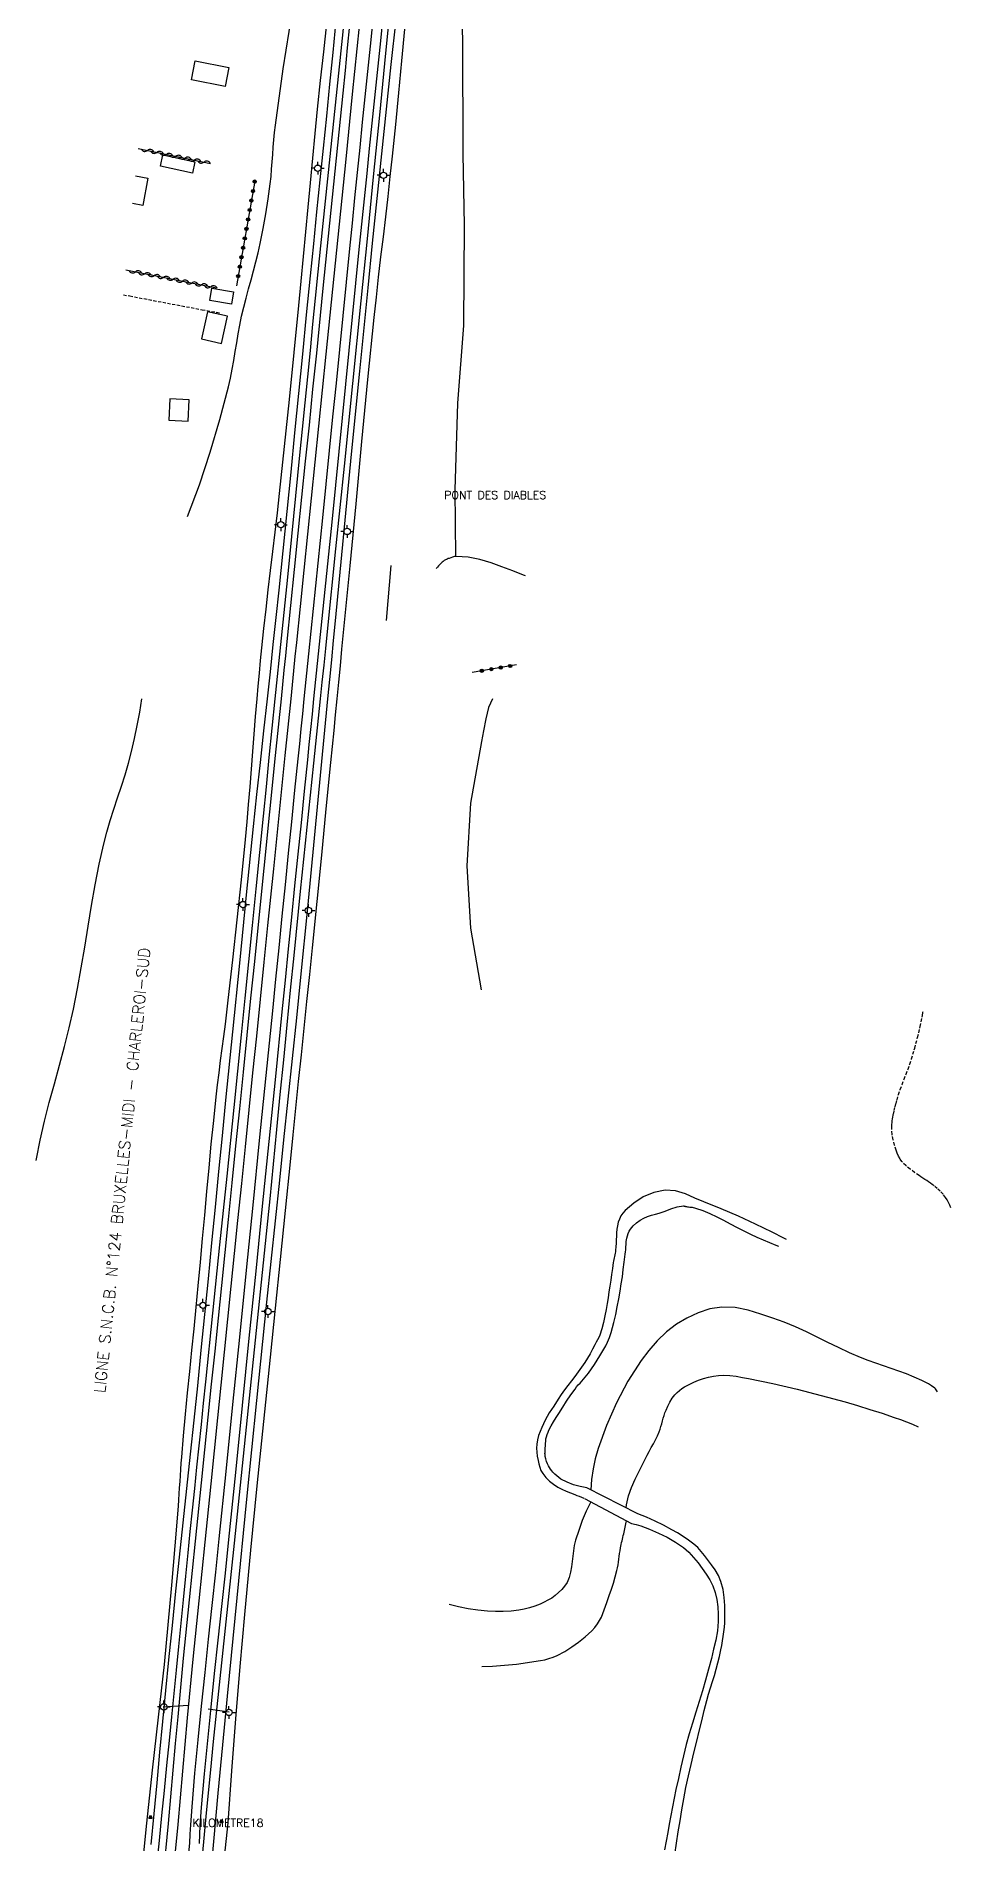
# Model space of a CAD drawing. Header units: millimetres. Extents: x 149999 to 151001, y 153000 to 154001.
# Drawn here: x 150557 to 150699.7, y 153492.1 to 153774.6 of the extents above; entities that cross this region are included whole.
import ezdxf
from ezdxf.enums import TextEntityAlignment as Align

# ---------------------------------------------------------------- set-up
doc = ezdxf.new("R2010")
doc.units = ezdxf.units.MM
doc.linetypes.add('DASHED', pattern=[0.75, 0.5, -0.25])
doc.layers.get('0').update_dxf_attribs({"linetype": 'CONTINUOUS'})
for name, color, linetype in [('W0070', 7, 'DASHED'), ('W0071', 7, 'CONTINUOUS'), ('W0104', 1, 'CONTINUOUS'), ('W0112', 1, 'DASHED'), ('W0120', 7, 'CONTINUOUS'), ('W0211', 2, 'CONTINUOUS'), ('W0214', 2, 'CONTINUOUS'), ('W0310', 3, 'CONTINUOUS'), ('W0322', 7, 'CONTINUOUS'), ('W0323', 7, 'CONTINUOUS'), ('W0330', 7, 'CONTINUOUS'), ('W0510', 5, 'CONTINUOUS'), ('W0610', 7, 'CONTINUOUS'), ('W0611', 7, 'CONTINUOUS'), ('W0700', 7, 'CONTINUOUS'), ('W0850', 7, 'CONTINUOUS'), ('W0984', 7, 'CONTINUOUS'), ('W0989', 7, 'CONTINUOUS')]:
    doc.layers.add(name, color=color, linetype=linetype)
doc.styles.get("Standard").update_dxf_attribs({"font": 'romans.shx', "width": 0.85})

# ---------------------------------------------------------------- blocks, each defined once
blk = doc.blocks.new('T610')
for p, q in [((-0.500001, 0), (-1.000002, 0)), ((0, 0.500001), (0, 1.000002)), ((0.500001, 0), (1.000002, 0)), ((0, -0.500001), (0, -1.000002))]:
    blk.add_line(p, q)
blk.add_ellipse((0, 0), major_axis=(-0.353554, 0.353554), ratio=1, start_param=3.926990817, end_param=10.2101761242)
blk = doc.blocks.new('T850')
for p, q in [((-0.25, -0.15), (0, 0.32)), ((0, 0.32), (0.25, -0.15)), ((-0.25, -0.15), (0.25, -0.15))]:
    blk.add_line(p, q)
for major_axis in [(-0.106, 0.106), (-0.0354, 0.0354), (-0.0236, 0.0236)]:
    blk.add_ellipse((0, 0), major_axis=major_axis, ratio=1, start_param=3.926991, end_param=10.210176)
blk = doc.blocks.new('t323o')
at = {"color": 0, "linetype": 'Continuous'}
for radius in [0.25, 0.15]:
    blk.add_circle((0, 0), radius, dxfattribs=at)
blk = doc.blocks.new('t310o')
at = {"color": 0, "linetype": 'Continuous'}
for centre, start, end in [((-0.5, 0.38), 216.8699, 323.1304), ((0.5, -0.37), 36.8699, 143.1303)]:
    blk.add_arc(centre, 0.625, start, end, dxfattribs=at)
blk = doc.blocks.new('t322o')
at = {"color": 0, "linetype": 'Continuous'}
for radius in [0.25, 0.15]:
    blk.add_circle((0, 0), radius, dxfattribs=at)

msp = doc.modelspace()

# ---------------------------------------------------------------- linework, layer by layer
at = {"layer": 'W0070'}
msp.add_lwpolyline([(150699.72, 153591.5), (150699.57, 153591.93), (150699.38, 153592.34), (150699.16, 153592.74), (150698.91, 153593.12), (150698.51, 153593.62), (150698.06, 153594.09), (150697.59, 153594.52), (150697.11, 153594.94), (150696.83, 153595.16), (150696.54, 153595.37), (150696.25, 153595.56), (150695.95, 153595.76), (150695.65, 153595.95), (150695.35, 153596.14), (150695.06, 153596.34), (150694.77, 153596.54), (150694.07, 153597.04), (150693.37, 153597.54), (150692.69, 153598.09), (150692.09, 153598.72), (150691.8, 153599.13), (150691.57, 153599.57), (150691.37, 153600.03), (150691.2, 153600.49), (150690.94, 153601.3), (150690.72, 153602.13), (150690.57, 153602.98), (150690.51, 153603.84), (150690.52, 153604.42), (150690.57, 153605), (150690.65, 153605.57), (150690.76, 153606.14), (150690.88, 153606.7), (150691.02, 153607.26), (150691.17, 153607.81), (150691.32, 153608.37), (150691.55, 153609.19), (150691.82, 153609.99), (150692.12, 153610.79), (150692.43, 153611.58), (150692.74, 153612.37), (150693.04, 153613.16), (150693.33, 153613.96), (150693.59, 153614.77), (150694.08, 153616.45), (150694.54, 153618.13), (150694.95, 153619.83), (150695.29, 153621.54), (150695.37, 153622.06), (150695.39, 153622.15)], dxfattribs=at)
at = {"layer": 'W0071'}
for points in [[(150674.06, 153586.53), (150673.66, 153586.75), (150671.85, 153587.68), (150669.23, 153588.96), (150666.57, 153590.19), (150663.88, 153591.34), (150661.16, 153592.42), (150659.76, 153593.02), (150658.31, 153593.68), (150656.75, 153594.18), (150655.13, 153594.28), (150653.35, 153593.92), (150651.7, 153593.21), (150650.22, 153592.23), (150648.88, 153591.1), (150648.52, 153590.69), (150648.23, 153590.23), (150647.99, 153589.74), (150647.81, 153589.24), (150647.67, 153588.7), (150647.58, 153588.16), (150647.53, 153587.61), (150647.51, 153587.06), (150647.5, 153586.52), (150647.48, 153585.97), (150647.45, 153585.43), (150647.4, 153584.89), (150647.36, 153584.64), (150647.32, 153584.4), (150647.27, 153584.15), (150647.23, 153583.91), (150647.18, 153583.67), (150647.13, 153583.42), (150647.09, 153583.18), (150647.04, 153582.94), (150646.9, 153582.02), (150646.76, 153581.11), (150646.63, 153580.19), (150646.49, 153579.28), (150646.36, 153578.36), (150646.22, 153577.45), (150646.07, 153576.53), (150645.9, 153575.62), (150645.71, 153574.62), (150645.51, 153573.61), (150645.27, 153572.61), (150644.96, 153571.63), (150644.79, 153571.24), (150644.59, 153570.86), (150644.38, 153570.49), (150644.17, 153570.12), (150643.79, 153569.41), (150643.4, 153568.71), (150642.99, 153568.01), (150642.57, 153567.32), (150642.08, 153566.59), (150641.56, 153565.87), (150641.03, 153565.16), (150640.5, 153564.46), (150639.96, 153563.76), (150639.43, 153563.06), (150638.91, 153562.34), (150638.42, 153561.61), (150637.73, 153560.54), (150637.05, 153559.46), (150636.42, 153558.35), (150635.87, 153557.2), (150635.61, 153556.58), (150635.38, 153555.94), (150635.2, 153555.28), (150635.08, 153554.6), (150635.05, 153553.96), (150635.09, 153553.31), (150635.17, 153552.68), (150635.29, 153552.05), (150635.41, 153551.52), (150635.56, 153550.99), (150635.75, 153550.48), (150636.02, 153550), (150636.51, 153549.37), (150637.09, 153548.81), (150637.71, 153548.32), (150638.36, 153547.88), (150639, 153547.53), (150639.67, 153547.24), (150640.35, 153546.99), (150641.02, 153546.72), (150641.37, 153546.57), (150641.73, 153546.43), (150642.08, 153546.28), (150642.43, 153546.13)], [(150642.92, 153547.74), (150641.86, 153547.94), (150640.82, 153548.24), (150639.82, 153548.64), (150638.86, 153549.13), (150638.51, 153549.35), (150638.2, 153549.61), (150637.9, 153549.89), (150637.62, 153550.19), (150637.42, 153550.42), (150637.24, 153550.66), (150637.07, 153550.91), (150636.92, 153551.17), (150636.75, 153551.53), (150636.6, 153551.89), (150636.49, 153552.27), (150636.41, 153552.65), (150636.39, 153552.81), (150636.38, 153552.98), (150636.37, 153553.14), (150636.38, 153553.3), (150636.39, 153553.46), (150636.4, 153553.62), (150636.41, 153553.78), (150636.42, 153553.94), (150636.43, 153554.3), (150636.45, 153554.67), (150636.48, 153555.03), (150636.53, 153555.39), (150636.62, 153555.75), (150636.72, 153556.09), (150636.85, 153556.43), (150636.99, 153556.76), (150637.34, 153557.44), (150637.72, 153558.09), (150638.13, 153558.73), (150638.53, 153559.37), (150639.14, 153560.34), (150639.75, 153561.31), (150640.39, 153562.26), (150641.06, 153563.19), (150641.31, 153563.51), (150641.57, 153563.83), (150641.84, 153564.13), (150642.11, 153564.43), (150642.38, 153564.74), (150642.64, 153565.04), (150642.9, 153565.35), (150643.15, 153565.67), (150643.62, 153566.34), (150644.08, 153567.02), (150644.51, 153567.71), (150644.94, 153568.4), (150645.26, 153568.91), (150645.57, 153569.42), (150645.87, 153569.95), (150646.14, 153570.49), (150646.44, 153571.25), (150646.69, 153572.03), (150646.92, 153572.82), (150647.12, 153573.61), (150647.41, 153574.82), (150647.66, 153576.04), (150647.88, 153577.26), (150648.1, 153578.49), (150648.28, 153579.61), (150648.45, 153580.74), (150648.6, 153581.86), (150648.75, 153582.99), (150648.8, 153583.41), (150648.85, 153583.82), (150648.9, 153584.24), (150648.95, 153584.65), (150648.97, 153584.92), (150648.99, 153585.19), (150649, 153585.45), (150649.02, 153585.72), (150649.04, 153585.98), (150649.06, 153586.25), (150649.1, 153586.52), (150649.16, 153586.78), (150649.25, 153587.14), (150649.36, 153587.5), (150649.51, 153587.84), (150649.7, 153588.17), (150650.15, 153588.7), (150650.67, 153589.16), (150651.23, 153589.55), (150651.82, 153589.9), (150652.39, 153590.16), (150652.99, 153590.34), (150653.6, 153590.49), (150654.2, 153590.66), (150655.11, 153590.98), (150656.03, 153591.34), (150656.99, 153591.64), (150657.97, 153591.79), (150658.03, 153591.79), (150658.1, 153591.78), (150658.16, 153591.77), (150658.21, 153591.76), (150658.27, 153591.74), (150658.33, 153591.73), (150658.39, 153591.71), (150658.45, 153591.7), (150658.62, 153591.67), (150658.8, 153591.65), (150658.98, 153591.63), (150659.16, 153591.61), (150659.34, 153591.59), (150659.52, 153591.56), (150659.7, 153591.52), (150659.88, 153591.47), (150661.01, 153591.08), (150662.11, 153590.62), (150663.19, 153590.11), (150664.26, 153589.56), (150665.3, 153589), (150666.35, 153588.43), (150667.4, 153587.89), (150668.47, 153587.37), (150669.45, 153586.93), (150670.44, 153586.51), (150671.43, 153586.09), (150672.42, 153585.68), (150672.81, 153585.51)], [(150656.62, 153490.49), (150656.89, 153492.24), (150657.17, 153494), (150657.46, 153495.73), (150657.74, 153497.46), (150658.05, 153499.19), (150658.38, 153500.92), (150658.77, 153502.74), (150659.19, 153504.55), (150659.63, 153506.36), (150660.07, 153508.17), (150660.45, 153509.76), (150660.84, 153511.36), (150661.24, 153512.95), (150661.64, 153514.53), (150661.92, 153515.52), (150662.21, 153516.5), (150662.51, 153517.48), (150662.81, 153518.46), (150663.1, 153519.44), (150663.37, 153520.43), (150663.62, 153521.43), (150663.84, 153522.43), (150663.97, 153523.13), (150664.09, 153523.84), (150664.2, 153524.55), (150664.29, 153525.26), (150664.37, 153525.97), (150664.43, 153526.68), (150664.46, 153527.4), (150664.47, 153528.12), (150664.44, 153529.38), (150664.36, 153530.64), (150664.17, 153531.89), (150663.84, 153533.12), (150663.44, 153534.05), (150662.93, 153534.93), (150662.36, 153535.75), (150661.76, 153536.56), (150661.27, 153537.2), (150660.76, 153537.82), (150660.21, 153538.41), (150659.61, 153538.95), (150658.8, 153539.59), (150657.94, 153540.17), (150657.06, 153540.7), (150656.16, 153541.2), (150654.87, 153541.9), (150653.55, 153542.55), (150652.21, 153543.16), (150650.85, 153543.72)], [(150649.9, 153542.2), (150650.62, 153542.03), (150651.33, 153541.81), (150652.03, 153541.57), (150652.71, 153541.3), (150654.08, 153540.69), (150655.44, 153540.04), (150656.75, 153539.29), (150657.99, 153538.42), (150658.82, 153537.69), (150659.58, 153536.88), (150660.27, 153536.02), (150660.92, 153535.14), (150661.52, 153534.27), (150662.08, 153533.37), (150662.56, 153532.43), (150662.94, 153531.43), (150663.22, 153530.31), (150663.37, 153529.17), (150663.43, 153528.02), (150663.41, 153526.88), (150663.28, 153525.41), (150663.02, 153523.96), (150662.69, 153522.53), (150662.35, 153521.11), (150661.92, 153519.41), (150661.45, 153517.72), (150660.94, 153516.04), (150660.42, 153514.36), (150659.9, 153512.69), (150659.38, 153511.01), (150658.89, 153509.33), (150658.43, 153507.64), (150657.99, 153505.89), (150657.58, 153504.13), (150657.19, 153502.37), (150656.81, 153500.61), (150656.54, 153499.27), (150656.28, 153497.92), (150656.03, 153496.58), (150655.78, 153495.23), (150655.54, 153493.89), (150655.3, 153492.54), (150655.05, 153491.2)]]:
    msp.add_lwpolyline(points, dxfattribs=at)
at = {"layer": 'W0104'}
for points in [[(150586.45, 153766.68), (150581.19, 153767.75), (150581.79, 153770.7), (150587.05, 153769.63)], [(150581.36, 153753.17), (150576.35, 153754.25), (150576.73, 153756.01), (150581.73, 153754.94)], [(150587.42, 153732.69), (150584.04, 153733.24), (150584.35, 153735.17), (150587.73, 153734.63)], [(150583.71, 153731.48), (150582.78, 153727.25), (150585.9, 153726.56), (150586.83, 153730.78)], [(150577.83, 153717.87), (150577.67, 153714.57), (150580.68, 153714.42), (150580.84, 153717.73)]]:
    msp.add_lwpolyline(points, close=True, dxfattribs=at)
msp.add_lwpolyline([(150572.44, 153752.75), (150574.38, 153752.36), (150573.62, 153748.1), (150572, 153748.41)], dxfattribs=at)
at = {"layer": 'W0112'}
msp.add_lwpolyline([(150570.56, 153734.15), (150571.55, 153733.96), (150582.85, 153731.82), (150585.73, 153731.3)], dxfattribs=at)
at = {"layer": 'W0120'}
for points in [[(150611.61, 153683.28), (150612.36, 153691.83)], [(150650.85, 153543.72), (150642.92, 153547.74)], [(150642.52, 153546.1), (150649.9, 153542.2)]]:
    msp.add_lwpolyline(points, dxfattribs=at)
at = {"layer": 'W0211'}
for points in [[(150591.44, 153671), (150591.61, 153673), (150591.79, 153675.01), (150591.98, 153677.01), (150592.18, 153679.01), (150592.49, 153682.02), (150592.83, 153685.04), (150593.18, 153688.05), (150593.54, 153691.05), (150593.91, 153694.06), (150594.27, 153697.07), (150594.62, 153700.08), (150594.95, 153703.09), (150595.73, 153710.43), (150596.48, 153717.77), (150597.2, 153725.11), (150597.93, 153732.45), (150598.3, 153736.29), (150598.67, 153740.13), (150599.03, 153743.97), (150599.39, 153747.81), (150599.76, 153751.65), (150600.12, 153755.49), (150600.5, 153759.33), (150600.89, 153763.17), (150601.35, 153767.62), (150601.83, 153772.08), (150602.32, 153776.53)], [(150594.27, 153671), (150595.24, 153680.52), (150596.21, 153690.04), (150597.17, 153699.56), (150598.13, 153709.08), (150598.54, 153713.17), (150598.94, 153717.26), (150599.34, 153721.35), (150599.75, 153725.44), (150600.15, 153729.53), (150600.55, 153733.62), (150600.96, 153737.71), (150601.38, 153741.8), (150602.09, 153748.79), (150602.82, 153755.77), (150603.55, 153762.76), (150604.29, 153769.74), (150605.02, 153776.72)], [(150612.04, 153777.57), (150611.48, 153771.89), (150610.52, 153762.22), (150609.57, 153752.56), (150608.61, 153742.89), (150607.64, 153733.22), (150606.33, 153720.3), (150605.02, 153707.38), (150603.7, 153694.46), (150602.37, 153681.54), (150602.1, 153678.91), (150601.83, 153676.27), (150601.56, 153673.64), (150601.29, 153671)], [(150614.46, 153775.64), (150613.99, 153770.68), (150613.51, 153765.72), (150613.02, 153760.76), (150612.51, 153755.8), (150612.17, 153752.65), (150611.82, 153749.5), (150611.46, 153746.35), (150611.09, 153743.2), (150610.72, 153740.05), (150610.36, 153736.91), (150610.01, 153733.76), (150609.67, 153730.61), (150608.69, 153720.91), (150607.75, 153711.21), (150606.83, 153701.51), (150605.89, 153691.81), (150605.64, 153689.21), (150605.39, 153686.61), (150605.14, 153684.01), (150604.88, 153681.41), (150604.63, 153678.8), (150604.38, 153676.2), (150604.13, 153673.6), (150603.87, 153671)], [(150633.32, 153690.25), (150633.01, 153690.36), (150631.33, 153691.01), (150629.66, 153691.66), (150627.95, 153692.28), (150626.18, 153692.8), (150624.37, 153693.15), (150622.53, 153693.28), (150622.24, 153693.25), (150621.96, 153693.17), (150621.7, 153693.06), (150621.44, 153692.97), (150621.28, 153692.92), (150621.13, 153692.86), (150620.98, 153692.8), (150620.84, 153692.73), (150620.66, 153692.61), (150620.48, 153692.48), (150620.32, 153692.35), (150620.16, 153692.2), (150619.96, 153692.02), (150619.76, 153691.82), (150619.58, 153691.61), (150619.4, 153691.4)], [(150575.8, 153488.73), (150576.2, 153492.64), (150576.59, 153496.56), (150576.98, 153500.47), (150577.37, 153504.38), (150577.77, 153508.29), (150578.13, 153511.96), (150578.49, 153515.62), (150578.85, 153519.29), (150579.21, 153522.95), (150579.58, 153526.61), (150579.94, 153530.28), (150580.3, 153533.94), (150580.67, 153537.61), (150581.01, 153540.95), (150581.36, 153544.29), (150581.7, 153547.63), (150582.05, 153550.97), (150582.39, 153554.31), (150582.74, 153557.65), (150583.09, 153560.99), (150583.43, 153564.33), (150584.54, 153575.03), (150585.64, 153585.74), (150586.74, 153596.45), (150587.84, 153607.15), (150588.41, 153612.85), (150588.99, 153618.54), (150589.56, 153624.24), (150590.13, 153629.93), (150590.7, 153635.63), (150591.27, 153641.32), (150591.85, 153647.02), (150592.42, 153652.71), (150592.88, 153657.29), (150593.34, 153661.86), (150593.81, 153666.43), (150594.27, 153671)], [(150576.96, 153520.16), (150577.56, 153526.34), (150578.12, 153532.53), (150578.65, 153538.72), (150579.15, 153544.91), (150579.22, 153545.86), (150579.29, 153546.82), (150579.35, 153547.77), (150579.41, 153548.73), (150579.47, 153549.68), (150579.53, 153550.63), (150579.6, 153551.59), (150579.67, 153552.54), (150579.96, 153555.89), (150580.26, 153559.24), (150580.59, 153562.58), (150580.92, 153565.93), (150581.26, 153569.27), (150581.6, 153572.62), (150581.93, 153575.96), (150582.26, 153579.31), (150582.6, 153583), (150582.94, 153586.69), (150583.27, 153590.38), (150583.6, 153594.07), (150583.94, 153597.76), (150584.29, 153601.45), (150584.66, 153605.14), (150585.05, 153608.83), (150585.27, 153610.72), (150585.5, 153612.61), (150585.74, 153614.5), (150585.98, 153616.39), (150586.23, 153618.28), (150586.48, 153620.17), (150586.71, 153622.07), (150586.94, 153623.96), (150587.65, 153630.23), (150588.34, 153636.5), (150588.99, 153642.77), (150589.61, 153649.05), (150589.87, 153651.79), (150590.11, 153654.53), (150590.34, 153657.28), (150590.56, 153660.02), (150590.78, 153662.77), (150590.99, 153665.51), (150591.21, 153668.26), (150591.44, 153671)], [(150601.29, 153671), (150600.25, 153660.98), (150599.21, 153650.97), (150598.18, 153640.95), (150597.16, 153630.94), (150596.61, 153625.5), (150596.07, 153620.07), (150595.54, 153614.63), (150595.01, 153609.19), (150594.47, 153603.76), (150593.94, 153598.32), (150593.4, 153592.89), (150592.85, 153587.45), (150591.62, 153575.36), (150590.36, 153563.28), (150589.1, 153551.19), (150587.85, 153539.11), (150587.39, 153534.68), (150586.92, 153530.26), (150586.45, 153525.83), (150585.99, 153521.41), (150585.52, 153516.98), (150585.06, 153512.55), (150584.6, 153508.13), (150584.16, 153503.7), (150583.49, 153496.96), (150582.84, 153490.21)], [(150603.87, 153671), (150603.63, 153668.52), (150603.39, 153666.05), (150603.15, 153663.57), (150602.91, 153661.1), (150602.19, 153653.85), (150601.47, 153646.6), (150600.74, 153639.35), (150600.01, 153632.11), (150599.59, 153627.93), (150599.16, 153623.76), (150598.73, 153619.58), (150598.3, 153615.41), (150597.87, 153611.23), (150597.44, 153607.06), (150597.02, 153602.88), (150596.59, 153598.71), (150595.81, 153591.07), (150595.03, 153583.44), (150594.26, 153575.8), (150593.48, 153568.17), (150592.45, 153558.12), (150591.41, 153548.07), (150590.39, 153538.02), (150589.45, 153527.96), (150588.74, 153519.83), (150588.08, 153511.69), (150587.46, 153503.56), (150586.89, 153495.42)], [(150573.39, 153487.13), (150574.24, 153495.39), (150575.12, 153503.65), (150576.03, 153511.91), (150576.96, 153520.16)], [(150586.89, 153495.42), (150585.9, 153486.14)]]:
    msp.add_lwpolyline(points, dxfattribs=at)
at = {"layer": 'W0214'}
for points in [[(150580.56, 153699.51), (150582.44, 153704.48), (150584.1, 153709.54), (150585.6, 153714.64), (150586.95, 153719.78), (150587.27, 153721.14), (150587.55, 153722.52), (150587.8, 153723.9), (150588.02, 153725.28), (150588.25, 153726.66), (150588.48, 153728.04), (150588.73, 153729.42), (150589.02, 153730.79), (150589.35, 153732.22), (150589.71, 153733.64), (150590.1, 153735.06), (150590.49, 153736.47), (150590.87, 153737.88), (150591.25, 153739.3), (150591.6, 153740.72), (150591.92, 153742.15), (150592.38, 153744.48), (150592.79, 153746.81), (150593.16, 153749.15), (150593.48, 153751.5), (150593.61, 153752.64), (150593.71, 153753.78), (150593.81, 153754.92), (150593.89, 153756.07), (150593.97, 153757.21), (150594.06, 153758.35), (150594.16, 153759.49), (150594.29, 153760.63), (150595.51, 153769.43), (150596.91, 153778.2)], [(150593.05, 153671), (150593.51, 153675.25), (150593.97, 153679.5), (150594.43, 153683.75), (150594.87, 153688), (150595.5, 153694.14), (150596.12, 153700.28), (150596.74, 153706.42), (150597.34, 153712.56), (150597.95, 153718.71), (150598.55, 153724.85), (150599.16, 153730.99), (150599.77, 153737.13), (150600.28, 153742.11), (150600.78, 153747.1), (150601.28, 153752.08), (150601.79, 153757.06), (150602.3, 153762.04), (150602.8, 153767.03), (150603.3, 153772.01), (150603.8, 153776.99)], [(150613.07, 153777.12), (150612.33, 153770.14), (150611.6, 153763.16), (150610.86, 153756.17), (150610.13, 153749.19), (150609.41, 153742.21), (150608.7, 153735.22), (150607.4, 153722.22), (150606.14, 153709.22), (150604.88, 153696.22), (150603.62, 153683.21), (150603.32, 153680.16), (150603.03, 153677.11), (150602.73, 153674.05), (150602.44, 153671)], [(150556.95, 153598.92), (150556.99, 153599.13), (150557.58, 153602.09), (150558.26, 153605.03), (150559, 153607.95), (150559.79, 153610.86), (150560.58, 153613.77), (150561.35, 153616.68), (150562.09, 153619.6), (150562.76, 153622.54), (150563.41, 153625.76), (150563.99, 153628.99), (150564.53, 153632.23), (150565.05, 153635.48), (150565.58, 153638.72), (150566.15, 153641.96), (150566.78, 153645.18), (150567.51, 153648.39), (150567.98, 153650.21), (150568.51, 153652.01), (150569.08, 153653.8), (150569.67, 153655.58), (150570.26, 153657.36), (150570.84, 153659.15), (150571.37, 153660.95), (150571.85, 153662.77), (150572.32, 153664.82), (150572.74, 153666.87), (150573.11, 153668.93), (150573.47, 153671)], [(150574.92, 153492.04), (150575.37, 153496.85), (150575.82, 153501.66), (150576.27, 153506.47), (150576.73, 153511.27), (150577.2, 153516.08), (150577.67, 153520.88), (150578.22, 153526.24), (150578.77, 153531.59), (150579.34, 153536.94), (150579.91, 153542.29), (150580.48, 153547.65), (150581.05, 153553), (150581.62, 153558.35), (150582.17, 153563.7), (150582.73, 153569.28), (150583.29, 153574.86), (150583.84, 153580.43), (150584.39, 153586.01), (150584.93, 153591.59), (150585.48, 153597.17), (150586.03, 153602.75), (150586.58, 153608.33), (150587.65, 153619.02), (150588.72, 153629.71), (150589.79, 153640.4), (150590.9, 153651.09), (150591.42, 153656.07), (150591.96, 153661.05), (150592.5, 153666.02), (150593.05, 153671)], [(150602.44, 153671), (150601.4, 153660.13), (150600.35, 153649.26), (150599.3, 153638.39), (150598.22, 153627.52), (150597.57, 153621.17), (150596.92, 153614.83), (150596.25, 153608.49), (150595.58, 153602.14), (150594.91, 153595.8), (150594.24, 153589.46), (150593.58, 153583.12), (150592.92, 153576.77), (150591.35, 153561.38), (150589.8, 153545.99), (150588.26, 153530.59), (150586.76, 153515.19), (150586.03, 153507.63), (150585.32, 153500.08), (150584.63, 153492.52), (150583.95, 153484.96)], [(150628.2, 153671.02), (150627.58, 153669.69), (150627.16, 153667.92), (150626.76, 153666.02), (150626.48, 153664.37), (150624.76, 153654.73), (150624.18, 153644.95), (150624.74, 153635.18), (150626.43, 153625.54)]]:
    msp.add_lwpolyline(points, dxfattribs=at)
at = {"layer": 'W0310'}
for points in [[(150572.86, 153756.99), (150584.17, 153754.66)], [(150570.95, 153738.02), (150585.1, 153735.22)]]:
    msp.add_lwpolyline(points, dxfattribs=at)
at = {"layer": 'W0322'}
msp.add_lwpolyline([(150631.92, 153676.32), (150625.03, 153675.16)], dxfattribs=at)
at = {"layer": 'W0323'}
msp.add_lwpolyline([(150591.07, 153751.89), (150588.22, 153735.57)], dxfattribs=at)
at = {"layer": 'W0330'}
msp.add_lwpolyline([(150622.45, 153693.27), (150622.36, 153703.66), (150622.75, 153717.21), (150623.69, 153729.35), (150623.82, 153745.04), (150623.58, 153756.12), (150623.53, 153774), (150622.83, 153794.59), (150622.83, 153809.65), (150624.02, 153826.42), (150625.52, 153840.93), (150628.53, 153861.26), (150631.95, 153881.98), (150637.1, 153911.78), (150642.34, 153937.32), (150647.08, 153960.8), (150650.91, 153982.87), (150653.47, 154000)], dxfattribs=at)
at = {"layer": 'W0510'}
for points in [[(150697.65, 153562.74), (150697.56, 153562.9), (150697.45, 153563.06), (150697.33, 153563.2), (150697.2, 153563.33), (150696.73, 153563.7), (150696.22, 153564.01), (150695.7, 153564.28), (150695.17, 153564.54), (150694.01, 153565.07), (150692.82, 153565.55), (150691.62, 153565.99), (150690.42, 153566.41), (150689.21, 153566.82), (150688.01, 153567.23), (150686.81, 153567.67), (150685.62, 153568.13), (150683.91, 153568.87), (150682.21, 153569.66), (150680.53, 153570.48), (150678.85, 153571.31), (150677.17, 153572.12), (150675.46, 153572.9), (150673.72, 153573.62), (150671.96, 153574.25), (150670.05, 153574.9), (150668.1, 153575.51), (150666.07, 153575.94), (150663.99, 153576), (150662.09, 153575.7), (150660.27, 153575.1), (150658.54, 153574.28), (150656.92, 153573.31), (150655.33, 153572.11), (150653.89, 153570.73), (150652.59, 153569.22), (150651.41, 153567.64), (150649.33, 153564.4), (150647.52, 153561.01), (150645.98, 153557.49), (150644.67, 153553.88), (150644.22, 153552.3), (150643.88, 153550.7), (150643.65, 153549.07), (150643.54, 153547.43)], [(150649.05, 153544.63), (150649.1, 153545.11), (150649.18, 153545.58), (150649.29, 153546.05), (150649.42, 153546.51), (150649.89, 153547.83), (150650.46, 153549.12), (150651.07, 153550.38), (150651.68, 153551.63), (150651.99, 153552.24), (150652.31, 153552.85), (150652.64, 153553.44), (150652.97, 153554.04), (150653.3, 153554.64), (150653.61, 153555.24), (150653.91, 153555.86), (150654.19, 153556.48), (150654.35, 153556.9), (150654.48, 153557.33), (150654.6, 153557.76), (150654.72, 153558.2), (150654.83, 153558.63), (150654.96, 153559.06), (150655.1, 153559.49), (150655.27, 153559.9), (150655.55, 153560.53), (150655.86, 153561.15), (150656.22, 153561.75), (150656.64, 153562.31), (150656.98, 153562.66), (150657.35, 153562.97), (150657.75, 153563.25), (150658.15, 153563.51), (150658.86, 153563.91), (150659.6, 153564.27), (150660.35, 153564.58), (150661.13, 153564.84), (150661.9, 153565.05), (150662.68, 153565.2), (150663.48, 153565.3), (150664.28, 153565.34), (150665.25, 153565.3), (150666.22, 153565.18), (150667.18, 153565.01), (150668.13, 153564.83), (150671.94, 153564.05), (150675.72, 153563.16), (150679.49, 153562.19), (150683.24, 153561.17), (150685.17, 153560.61), (150687.09, 153560.02), (150689, 153559.41), (150690.9, 153558.76), (150691.85, 153558.42), (150692.79, 153558.06), (150693.72, 153557.69), (150694.64, 153557.3)], [(150643.51, 153545.58), (150642.82, 153544.12), (150642.2, 153542.63), (150641.64, 153541.11), (150641.15, 153539.57), (150640.95, 153538.76), (150640.82, 153537.93), (150640.72, 153537.1), (150640.64, 153536.27), (150640.53, 153535.43), (150640.37, 153534.6), (150640.14, 153533.77), (150639.81, 153532.98), (150639.44, 153532.39), (150638.99, 153531.86), (150638.49, 153531.39), (150637.97, 153530.95), (150637.42, 153530.54), (150636.83, 153530.19), (150636.22, 153529.87), (150635.6, 153529.59), (150634.79, 153529.28), (150633.97, 153529.02), (150633.13, 153528.81), (150632.28, 153528.65), (150631.07, 153528.5), (150629.85, 153528.44), (150628.63, 153528.44), (150627.41, 153528.5), (150625.89, 153528.64), (150624.39, 153528.85), (150622.89, 153529.14), (150621.41, 153529.51)], [(150626.54, 153519.84), (150628.16, 153519.88), (150631.92, 153520.2), (150635.65, 153520.76), (150636.33, 153520.9), (150636.99, 153521.08), (150637.65, 153521.31), (150638.28, 153521.58), (150639.45, 153522.2), (150640.56, 153522.89), (150641.63, 153523.65), (150642.66, 153524.47), (150643.19, 153524.93), (150643.7, 153525.41), (150644.17, 153525.93), (150644.59, 153526.5), (150645.17, 153527.56), (150645.63, 153528.68), (150646.01, 153529.83), (150646.4, 153530.96), (150646.73, 153531.92), (150647.05, 153532.88), (150647.35, 153533.86), (150647.6, 153534.84), (150647.7, 153535.28), (150647.78, 153535.72), (150647.84, 153536.16), (150647.9, 153536.6), (150647.96, 153537.04), (150648.02, 153537.48), (150648.09, 153537.92), (150648.17, 153538.36), (150648.22, 153538.64), (150648.28, 153538.92), (150648.34, 153539.19), (150648.4, 153539.47), (150648.47, 153539.75), (150648.53, 153540.02), (150648.6, 153540.3), (150648.66, 153540.57), (150648.77, 153541.09), (150648.89, 153541.6), (150649, 153542.11), (150649.11, 153542.62)]]:
    msp.add_lwpolyline(points, dxfattribs=at)
at = {"layer": 'W0611'}
for points in [[(150576.79, 153513.53), (150580.67, 153513.79)], [(150587.07, 153512.72), (150583.82, 153513.18)]]:
    msp.add_lwpolyline(points, dxfattribs=at)
at = {"layer": 'W0700'}
for points in [[(150609.98, 153781.79), (150609.08, 153772.97), (150608.67, 153769.02), (150608.27, 153765.07), (150607.86, 153761.12), (150607.46, 153757.18), (150607.06, 153753.23), (150606.65, 153749.28), (150606.25, 153745.33), (150605.85, 153741.38), (150605.32, 153736.12), (150604.8, 153730.86), (150604.28, 153725.6), (150603.76, 153720.33), (150603.23, 153715.07), (150602.71, 153709.81), (150602.19, 153704.55), (150601.66, 153699.29), (150600.94, 153692.21), (150600.21, 153685.14), (150599.48, 153678.07), (150598.75, 153671)], [(150611.47, 153781.64), (150610.57, 153772.82), (150610.17, 153768.87), (150609.76, 153764.92), (150609.36, 153760.97), (150608.95, 153757.02), (150608.55, 153753.08), (150608.14, 153749.13), (150607.74, 153745.18), (150607.34, 153741.23), (150606.81, 153735.97), (150606.29, 153730.71), (150605.77, 153725.45), (150605.25, 153720.18), (150604.73, 153714.92), (150604.2, 153709.66), (150603.68, 153704.4), (150603.15, 153699.14), (150602.43, 153692.1), (150601.71, 153685.07), (150600.98, 153678.03), (150600.26, 153671)], [(150605.87, 153776.27), (150605.51, 153772.72), (150605.16, 153769.17), (150604.8, 153765.63), (150603.77, 153755.48), (150602.75, 153745.34), (150601.72, 153735.19), (150600.69, 153725.04), (150600.11, 153719.41), (150599.54, 153713.78), (150598.96, 153708.15), (150598.39, 153702.51), (150597.81, 153696.88), (150597.24, 153691.25), (150596.66, 153685.62), (150596.09, 153679.98), (150595.86, 153677.74), (150595.63, 153675.49), (150595.4, 153673.25), (150595.17, 153671)], [(150607.36, 153776.11), (150607.01, 153772.57), (150606.65, 153769.02), (150606.29, 153765.48), (150605.27, 153755.33), (150604.24, 153745.18), (150603.21, 153735.04), (150602.18, 153724.89), (150601.61, 153719.26), (150601.03, 153713.63), (150600.46, 153707.99), (150599.88, 153702.36), (150599.3, 153696.73), (150598.73, 153691.1), (150598.15, 153685.46), (150597.58, 153679.83), (150597.35, 153677.62), (150597.13, 153675.42), (150596.9, 153673.21), (150596.68, 153671)], [(150595.17, 153671), (150594.28, 153662.19), (150593.38, 153653.39), (150592.49, 153644.58), (150591.59, 153635.77), (150591.01, 153630.01), (150590.42, 153624.25), (150589.84, 153618.48), (150589.25, 153612.72), (150588.67, 153606.96), (150588.08, 153601.2), (150587.5, 153595.43), (150586.91, 153589.67), (150586.39, 153584.53), (150585.87, 153579.39), (150585.34, 153574.25), (150584.82, 153569.11), (150584.29, 153563.96), (150583.77, 153558.82), (150583.25, 153553.68), (150582.73, 153548.54), (150581.79, 153539.4), (150580.85, 153530.26), (150579.92, 153521.12), (150579.04, 153511.97), (150578.65, 153507.8), (150578.28, 153503.63), (150577.92, 153499.46), (150577.58, 153495.29)], [(150596.68, 153671), (150595.78, 153662.16), (150594.88, 153653.31), (150593.98, 153644.47), (150593.08, 153635.62), (150592.5, 153629.86), (150591.91, 153624.1), (150591.33, 153618.33), (150590.74, 153612.57), (150590.16, 153606.81), (150589.57, 153601.05), (150588.99, 153595.28), (150588.4, 153589.52), (150587.88, 153584.38), (150587.36, 153579.24), (150586.83, 153574.1), (150586.31, 153568.95), (150585.79, 153563.81), (150585.26, 153558.67), (150584.74, 153553.53), (150584.22, 153548.39), (150583.28, 153539.25), (150582.34, 153530.11), (150581.41, 153520.98), (150580.53, 153511.83), (150580.15, 153507.67), (150579.78, 153503.5), (150579.42, 153499.34), (150579.08, 153495.17)], [(150598.75, 153671), (150598.51, 153668.66), (150598.27, 153666.33), (150598.03, 153663.99), (150597.79, 153661.65), (150597.29, 153656.73), (150596.79, 153651.81), (150596.3, 153646.89), (150595.8, 153641.97), (150595.31, 153637.05), (150594.82, 153632.13), (150594.32, 153627.21), (150593.83, 153622.29), (150592.81, 153612.16), (150591.78, 153602.03), (150590.76, 153591.91), (150589.74, 153581.78), (150588.68, 153571.28), (150587.61, 153560.79), (150586.55, 153550.3), (150585.48, 153539.81), (150584.94, 153534.58), (150584.39, 153529.35), (150583.82, 153524.11), (150583.26, 153518.88), (150582.71, 153513.65), (150582.18, 153508.41), (150581.69, 153503.17), (150581.23, 153497.93), (150581.12, 153496.51), (150581.03, 153495.09), (150580.94, 153493.67), (150580.87, 153492.24)], [(150600.26, 153671), (150600.01, 153668.63), (150599.77, 153666.25), (150599.52, 153663.88), (150599.28, 153661.5), (150598.78, 153656.58), (150598.29, 153651.66), (150597.79, 153646.74), (150597.3, 153641.82), (150596.8, 153636.9), (150596.31, 153631.98), (150595.81, 153627.06), (150595.32, 153622.14), (150594.3, 153612.01), (150593.28, 153601.88), (150592.25, 153591.75), (150591.23, 153581.63), (150590.17, 153571.13), (150589.1, 153560.64), (150588.04, 153550.15), (150586.98, 153539.66), (150586.43, 153534.43), (150585.88, 153529.2), (150585.32, 153523.97), (150584.75, 153518.74), (150584.21, 153513.51), (150583.68, 153508.28), (150583.18, 153503.05), (150582.73, 153497.81), (150582.62, 153496.4), (150582.52, 153494.99), (150582.44, 153493.59), (150582.37, 153492.18)], [(150577.58, 153495.29), (150574.42, 153463.25)], [(150579.08, 153495.14), (150575.91, 153463.1)], [(150580.87, 153492.24), (150580.25, 153486.05)]]:
    msp.add_lwpolyline(points, dxfattribs=at)

# ---------------------------------------------------------------- block references
at = {"layer": 'W0310'}
for p, rotation in [((150574.33, 153756.69), 348.3268751748747), ((150575.8, 153756.39), 348.3268751748747), ((150577.27, 153756.08), 348.3268751748747), ((150578.74, 153755.78), 348.3268751748747), ((150580.21, 153755.48), 348.3268751748747), ((150581.68, 153755.17), 348.3268751748747), ((150583.15, 153754.87), 348.3268751748747), ((150572.43, 153737.73), 348.8161060970162), ((150573.9, 153737.43), 348.8161060970162), ((150575.37, 153737.14), 348.8161060970162), ((150576.84, 153736.85), 348.8161060970162), ((150578.31, 153736.56), 348.8161060970162), ((150579.78, 153736.27), 348.8161060970162), ((150581.25, 153735.98), 348.8161060970162), ((150582.73, 153735.69), 348.8161060970162), ((150584.2, 153735.4), 348.8161060970162)]:
    msp.add_blockref('t310o', p, dxfattribs=dict(at, rotation=rotation))
at = {"layer": 'W0322', "rotation": 189.5862437851312}
for p in [(150630.95, 153676.16), (150626.51, 153675.41), (150627.99, 153675.66), (150629.47, 153675.91)]:
    msp.add_blockref('t322o', p, dxfattribs=at)
at = {"layer": 'W0323', "rotation": 260.0947893734086}
for p in [(150590.8, 153750.35), (150591.06, 153751.83), (150590.28, 153747.39), (150590.54, 153748.87), (150589.77, 153744.44), (150590.03, 153745.92), (150589.25, 153741.48), (150589.51, 153742.96), (150588.74, 153738.53), (150588.99, 153740.01), (150588.48, 153737.05)]:
    msp.add_blockref('t323o', p, dxfattribs=at)
at = {"layer": 'W0610'}
for p in [(150600.9, 153753.92), (150611.16, 153752.81), (150595.15, 153698.23), (150605.51, 153697.17), (150589.23, 153638.88), (150599.45, 153637.95), (150582.99, 153576.27), (150593.13, 153575.3), (150576.88, 153513.53), (150587.05, 153512.67)]:
    msp.add_blockref('T610', p, dxfattribs=at)
at = {"layer": 'W0850'}
for p in [(150574.81, 153496.28), (150585.88, 153495.68)]:
    msp.add_blockref('T850', p, dxfattribs=at)

# ---------------------------------------------------------------- texts
at = {"layer": 'W0984'}
for s, p in [('PONT DES DIABLES', (150628.6, 153702.86)), ('KILOMETRE18', (150586.89, 153495.42))]:
    msp.add_text(s, height=1.25, dxfattribs=at).set_placement(p, align=Align.MIDDLE_CENTER)
at = {"layer": 'W0989'}
msp.add_text('LIGNE S.N.C.B. N°124 BRUXELLES-MIDI - CHARLEROI-SUD', height=1.75, rotation=84.2049, dxfattribs=at).set_placement((150570.36, 153597.36), align=Align.MIDDLE)

doc.saveas('drawing.dxf')
